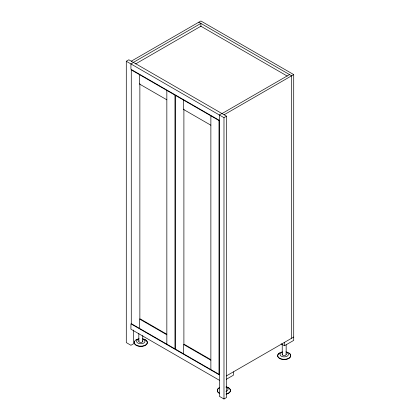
<?xml version="1.0" encoding="UTF-8"?>
<svg xmlns="http://www.w3.org/2000/svg" width="420" height="420" viewBox="0 0 420 420"><rect width="100%" height="100%" fill="white"/><g stroke="black" fill="none" stroke-linecap="round" stroke-linejoin="round"><path stroke-width="0.63" d="M133.481 330.031L133.481 343.807L130.93 345.277L126.289 342.599L126.289 61.257L128.84 59.782L226.532 116.188L226.532 397.525L223.981 399L219.34 396.322L219.34 114.98L221.891 113.505M131.276 61.189L200.891 21L293.711 74.587L293.711 340.389L284.429 345.749L281.111 343.833M133.366 62.396L200.891 23.41L200.891 26.691M133.481 62.465L130.93 63.94L130.93 69.295L219.34 120.341M135.639 63.898L200.891 26.224L287.259 76.088M222.007 113.573L289.532 74.587M224.096 114.781L293.711 74.587M126.289 61.257L223.981 117.658L226.532 116.188M226.28 375.968L293.711 337.04M226.28 379.318L233.378 375.223L233.378 371.873M198.802 22.207L291.622 75.794L291.622 338.247M166.84 99.808L139.398 83.969L139.398 74.587M210.872 125.228L183.43 109.389L183.43 100.007M166.745 334.205L139.865 318.685L139.865 83.695M210.772 359.625L183.897 344.106L183.897 109.121M166.84 334.793L139.398 318.953L139.398 328.33M210.872 360.213L183.43 344.374L183.43 353.75M219.34 374.887L130.93 323.841L130.93 329.201L219.34 380.242M288.839 358.218L288.839 358.475A6.562 3.791 0 0 1 279.557 358.475A6.562 3.791 0 0 1 279.557 353.115M286.167 344.799L286.167 354.48M284.429 342.4L284.429 345.749M282.23 344.101L282.23 354.428M223.981 117.658L223.981 399M210.872 115.852L210.872 369.595M166.84 90.431L166.84 344.174M142.763 335.543L142.763 341.355M138.826 333.554L138.826 341.297M136.153 339.728L136.153 339.985A6.562 3.791 0 0 1 137.513 339.386M285.925 353.913A1.969 1.139 0 0 1 285.553 355.278A1.969 1.139 0 0 1 283.169 355.425L282.77 355.241A1.969 1.139 0 0 1 282.513 353.866M285.894 351.876A6.562 3.791 0 0 1 289.574 357.709A6.562 3.791 0 0 1 278.822 357.709A6.562 3.791 0 0 1 282.497 351.876M288.839 353.115A6.562 3.791 0 0 1 288.839 358.475M286.298 352.354A4.2 2.425 0 0 1 287.411 356.013A4.2 2.425 0 0 1 280.98 356.013A4.2 2.425 0 0 1 282.098 352.354M142.522 340.783A1.969 1.139 0 0 1 142.149 342.148A1.969 1.139 0 0 1 139.766 342.295L139.367 342.111A1.969 1.139 0 0 1 139.109 340.736M142.49 338.746A6.562 3.791 0 0 1 146.171 344.579A6.562 3.791 0 0 1 135.418 344.579A6.562 3.791 0 0 1 139.094 338.746M144.076 339.386A6.562 3.791 0 0 1 146.743 344.269A6.562 3.791 0 0 1 138.547 346.227A6.562 3.791 0 0 1 134.453 341.686M142.895 339.229A4.2 2.425 0 0 1 144.008 342.883A4.2 2.425 0 0 1 137.576 342.883A4.2 2.425 0 0 1 138.695 339.229M226.107 386.81A6.562 3.791 0 0 1 230.428 390.369A6.562 3.791 0 0 1 226.107 393.929M219.224 393.046A6.562 3.791 0 0 1 219.224 387.686M227.147 387.345A6.562 3.791 0 0 1 230.402 390.957A6.562 3.791 0 0 1 226.107 394.186M219.224 393.304A6.562 3.791 0 0 1 219.224 387.949M225.965 387.188A4.2 2.425 0 0 1 225.965 391.387M174.962 95.12L131.276 69.898L131.276 323.642L174.962 348.863L174.962 95.12M218.993 120.54L175.308 95.319L175.308 349.062L218.993 374.283L218.993 120.54"/></g></svg>
